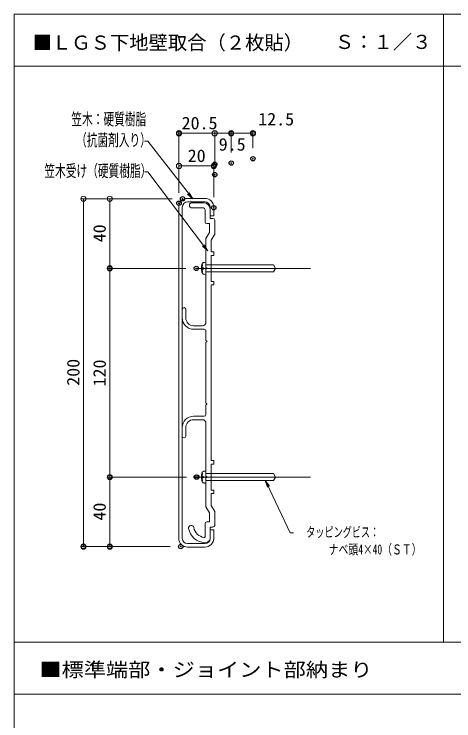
# Model space of a CAD drawing. Units: millimetres, scale not verified. Extents: x -600 to 612, y -415 to 416.
# Drawn here: x -599.9 to -347.3, y 9.2 to 415.5 of the extents above; entities that cross this region are included whole.
import ezdxf
from ezdxf.enums import TextEntityAlignment as Align

# ---------------------------------------------------------------- set-up
doc = ezdxf.new("R2010")
doc.units = ezdxf.units.MM
doc.header["$LTSCALE"] = 5
doc.header["$PDMODE"] = 32
doc.header["$PDSIZE"] = 2.5
doc.linetypes.add('CHAIN1', pattern=[8, 5, -1, 1, -1])
doc.linetypes.add('DASHED2', pattern=[3, 2, -1])
for name, color, linetype, lineweight in [('0-0_zumenwaku', 6, 'Continuous', 9), ('0-3_0', 1, 'Continuous', 9), ('0-6_02壁', 1, 'Continuous', 9), ('0-7_一般寸法', 1, 'Continuous', 9), ('0-9_12アンカー', 4, 'DASHED2', 9), ('0-A_1', 5, 'CHAIN1', 9), ('0-E_04製品断面', 3, 'Continuous', 9), ('0-F_05製品投影', 4, 'Continuous', 9), ('1-0_08文字', 2, 'Continuous', 9)]:
    doc.layers.add(name, color=color, linetype=linetype, lineweight=lineweight)
doc.layers.add('0-1_moji', color=2, linetype='Continuous')
doc.layers.add('0-8_DEFPOINTS', color=7, linetype='Continuous')
doc.styles.add('ＭＳ ゴシック', font='')
doc.styles.add('ＭＳ Ｐゴシック', font='')
doc.styles.get('ＭＳ ゴシック').set_extended_font_data('MS Gothic')
doc.styles.get('ＭＳ Ｐゴシック').set_extended_font_data('MS PGothic')

# ---------------------------------------------------------------- blocks, each defined once
blk = doc.blocks.new('_ORIGIN')
at = {"layer": '0-3_0'}
blk.add_line((0, 0), (-5, 0), dxfattribs=at)
blk.add_circle((0, 0), 2.5, dxfattribs=at)
blk = doc.blocks.new('_OPEN')
at = {"layer": '0-3_0'}
blk.add_line((0, 0), (-5, 0), dxfattribs=at)
blk.add_lwpolyline([(-5, 0.833), (0, 0), (-5, -0.833)], dxfattribs=at)

msp = doc.modelspace()

# ---------------------------------------------------------------- linework, layer by layer
at = {"layer": '0-0_zumenwaku'}
for p, q in [((-353.188, 415.527), (-353.188, 54.447)), ((-599.938, 385.527), (387.062, 385.527)), ((-599.938, 54.447), (387.062, 54.447)), ((-599.938, 24.447), (387.062, 24.447))]:
    msp.add_line(p, q, dxfattribs=at)
msp.add_lwpolyline([(-599.938, -415.473), (600.062, -415.473), (600.062, 415.527), (-599.938, 415.527)], close=True, dxfattribs=at)
at = {"layer": '0-6_02壁'}
for p, q in [((-484.733, 335.224), (-484.733, 348.528)), ((-481.733, 347.028), (-478.233, 347.028)), ((-475.233, 335.89), (-475.233, 348.528)), ((-475.233, 335.89), (-475.233, 348.528)), ((-472.233, 347.028), (-465.733, 347.028)), ((-462.733, 338.374), (-462.733, 348.528))]:
    msp.add_line(p, q, dxfattribs=at)
at = {"layer": '0-7_一般寸法'}
for p, q in [((-505.233, 312.833), (-505.233, 348.528)), ((-487.733, 347.028), (-502.233, 347.028)), ((-484.733, 329.224), (-484.733, 348.528)), ((-505.233, 312.833), (-505.233, 329.735)), ((-485.233, 310.203), (-485.233, 329.735)), ((-502.233, 328.235), (-488.233, 328.235)), ((-509.168, 309.34), (-561.638, 309.34)), ((-509.168, 309.34), (-546.515, 309.34)), ((-560.138, 306.34), (-560.138, 112.34)), ((-545.015, 306.34), (-545.015, 272.34)), ((-501.333, 269.34), (-546.515, 269.34)), ((-501.333, 269.34), (-546.515, 269.34)), ((-545.015, 266.34), (-545.015, 152.34)), ((-500.907, 149.34), (-546.515, 149.34)), ((-501.333, 149.34), (-546.515, 149.34)), ((-545.015, 146.34), (-545.015, 112.34)), ((-510.25, 109.34), (-561.638, 109.34)), ((-510.25, 109.34), (-546.515, 109.34))]:
    msp.add_line(p, q, dxfattribs=at)
at = {"layer": '0-8_DEFPOINTS'}
for p in [(-505.233, 347.028), (-475.233, 347.028), (-462.733, 347.028), (-462.733, 332.374), (-485.233, 328.235), (-484.733, 329.224), (-475.233, 329.89), (-484.733, 323.224), (-503.168, 309.34), (-505.233, 306.833), (-485.233, 304.203), (-545.015, 269.34), (-495.333, 269.34), (-545.015, 149.34), (-495.333, 149.34), (-494.907, 149.34), (-560.138, 109.34), (-545.015, 109.34), (-504.25, 109.34)]:
    msp.add_point(p, dxfattribs=at)
at = {"layer": '0-9_12アンカー'}
for p, q in [((-490.853, 272.744), (-489.733, 272.84)), ((-489.733, 265.84), (-489.733, 272.84)), ((-492.085, 271.442), (-491.714, 271.442)), ((-491.582, 269.7), (-491.179, 269.7)), ((-491.582, 268.982), (-491.179, 268.982)), ((-491.179, 268.982), (-491.179, 269.7)), ((-492.085, 267.24), (-491.714, 267.24)), ((-489.733, 265.842), (-490.853, 265.938)), ((-492.085, 151.44), (-491.714, 151.44)), ((-489.733, 152.838), (-490.853, 152.742)), ((-489.733, 152.84), (-489.733, 145.84)), ((-492.085, 147.238), (-491.714, 147.238)), ((-491.582, 149.698), (-491.179, 149.698)), ((-491.582, 148.98), (-491.179, 148.98)), ((-491.179, 149.698), (-491.179, 148.98)), ((-490.853, 145.936), (-489.733, 145.84))]:
    msp.add_line(p, q, dxfattribs=at)
at = {"layer": '0-9_12アンカー', "linetype": 'Continuous'}
for p, q in [((-489.733, 271.34), (-450.889, 271.34)), ((-450.889, 271.34), (-449.733, 269.34)), ((-450.889, 267.34), (-449.733, 269.34)), ((-489.733, 267.34), (-450.889, 267.34)), ((-489.733, 151.34), (-450.889, 151.34)), ((-450.889, 151.34), (-449.733, 149.34)), ((-489.733, 147.34), (-450.889, 147.34)), ((-450.889, 147.34), (-449.733, 149.34))]:
    msp.add_line(p, q, dxfattribs=at)
at = {"layer": '0-9_12アンカー'}
for centre, radius, start, end in [((-490.739, 271.448), 1.3, 95, 164.11998), ((-483.333, 269.34), 9, 164.11899, 195.88101), ((-491.582, 270.062), 0.36, 175.02002, 270), ((-491.582, 268.62), 0.36, 90, 184.98), ((-483.333, 269.34), 8.64, 165.93297, 175.01101), ((-483.333, 269.34), 8.64, 184.98901, 194.067), ((-490.739, 267.234), 1.3, 195.87999, 265), ((-483.333, 149.34), 9, 164.11899, 195.88101), ((-490.739, 151.446), 1.3, 95, 164.12001), ((-483.333, 149.34), 8.64, 165.933, 175.01099), ((-490.739, 147.232), 1.3, 195.88002, 265), ((-491.582, 150.06), 0.36, 175.02, 270), ((-491.582, 148.618), 0.36, 90, 184.97998), ((-483.333, 149.34), 8.64, 184.98899, 194.06703)]:
    msp.add_arc(centre, radius, start, end, dxfattribs=at)
at = {"layer": '0-A_1', "linetype": 'Continuous'}
for p, q in [((-495.333, 269.34), (-429.733, 269.34)), ((-495.333, 149.34), (-429.733, 149.34))]:
    msp.add_line(p, q, dxfattribs=at)
at = {"layer": '0-E_04製品断面'}
for p, q in [((-500.333, 309.59), (-490.333, 309.59)), ((-500.333, 307.59), (-490.333, 307.59)), ((-505.333, 304.59), (-505.333, 114.09)), ((-503.333, 304.59), (-503.333, 114.09)), ((-487.233, 304.59), (-487.233, 299.59)), ((-485.233, 304.59), (-485.233, 299.59)), ((-487.233, 299.59), (-485.233, 299.59)), ((-487.233, 119.09), (-487.233, 114.09)), ((-487.233, 119.09), (-485.233, 119.09)), ((-485.233, 119.09), (-485.233, 114.09)), ((-500.333, 111.09), (-490.333, 111.09)), ((-500.333, 109.09), (-490.333, 109.09))]:
    msp.add_line(p, q, dxfattribs=at)
for centre, radius, start, end in [((-500.333, 304.59), 5, 90, 180), ((-490.319, 304.504), 5.086, 0.97095, 90.16358), ((-500.333, 304.59), 3, 90, 180), ((-490.407, 304.412), 3.179, 3.20562, 88.67276), ((-500.333, 114.09), 5, 180, 270), ((-500.333, 114.09), 3, 180, 270), ((-490.406, 114.265), 5.175, 270.80202, 358.06345), ((-490.407, 114.268), 3.179, 271.32724, 356.79438)]:
    msp.add_arc(centre, radius, start, end, dxfattribs=at)
at = {"layer": '0-F_05製品投影'}
for p, q in [((-497.733, 307.09), (-491.233, 307.09)), ((-497.733, 304.09), (-491.233, 304.09)), ((-490.233, 296.09), (-490.233, 303.09)), ((-487.233, 298.09), (-487.233, 303.09)), ((-487.233, 298.09), (-485.733, 298.09)), ((-484.733, 289.09), (-484.733, 297.09)), ((-489.233, 295.09), (-487.733, 295.09)), ((-487.733, 289.894), (-487.733, 295.09)), ((-487.733, 289.894), (-489.733, 286.43)), ((-484.733, 289.09), (-486.733, 285.626)), ((-489.733, 269.802), (-489.733, 286.43)), ((-486.733, 278.84), (-486.733, 285.626)), ((-486.733, 278.84), (-485.233, 278.84)), ((-486.733, 276.84), (-485.233, 276.84)), ((-486.733, 261.84), (-486.733, 276.84)), ((-485.233, 276.84), (-485.233, 278.84)), ((-489.383, 269.6), (-489.733, 269.802)), ((-489.383, 269.08), (-489.733, 268.878)), ((-489.733, 238.34), (-489.733, 268.878)), ((-486.733, 261.84), (-485.233, 261.84)), ((-485.233, 259.84), (-485.233, 261.84)), ((-486.733, 158.84), (-486.733, 259.84)), ((-486.733, 259.84), (-485.233, 259.84)), ((-503.333, 240.84), (-503.333, 245.84)), ((-501.333, 240.84), (-501.333, 245.84)), ((-496.833, 236.34), (-491.733, 236.34)), ((-496.833, 234.34), (-490.733, 234.34)), ((-489.733, 227.802), (-489.733, 233.34)), ((-489.383, 227.6), (-489.733, 227.802)), ((-489.383, 227.08), (-489.733, 226.878)), ((-489.733, 191.802), (-489.733, 226.878)), ((-489.383, 191.6), (-489.733, 191.802)), ((-489.383, 191.08), (-489.733, 190.878)), ((-489.733, 185.34), (-489.733, 190.878)), ((-496.833, 184.34), (-490.733, 184.34)), ((-496.833, 182.34), (-491.733, 182.34)), ((-489.733, 149.802), (-489.733, 180.34)), ((-503.333, 177.84), (-503.333, 172.84)), ((-501.333, 177.84), (-501.333, 172.84)), ((-486.733, 158.84), (-485.233, 158.84)), ((-485.233, 158.84), (-485.233, 156.84)), ((-486.733, 156.84), (-486.733, 141.84)), ((-486.733, 156.84), (-485.233, 156.84)), ((-489.383, 149.6), (-489.733, 149.802)), ((-489.383, 149.08), (-489.733, 148.878)), ((-489.733, 132.25), (-489.733, 148.878)), ((-486.733, 141.84), (-485.233, 141.84)), ((-486.733, 139.84), (-486.733, 133.054)), ((-486.733, 139.84), (-485.233, 139.84)), ((-485.233, 141.84), (-485.233, 139.84)), ((-487.733, 128.786), (-489.733, 132.25)), ((-484.733, 129.59), (-486.733, 133.054)), ((-487.733, 128.786), (-487.733, 123.59)), ((-484.733, 129.59), (-484.733, 121.59)), ((-490.233, 122.59), (-490.233, 115.138)), ((-489.233, 123.59), (-487.733, 123.59)), ((-487.233, 120.59), (-485.733, 120.59)), ((-487.233, 120.59), (-487.233, 114.59))]:
    msp.add_line(p, q, dxfattribs=at)
for centre, radius, start, end in [((-497.733, 305.59), 1.5, 90, 270), ((-491.233, 303.09), 4, 0, 90), ((-491.233, 303.09), 1, 0, 90), ((-485.733, 297.09), 1, 0, 90), ((-489.233, 296.09), 1, 180, 270), ((-489.533, 269.34), 0.3, 300, 60), ((-502.333, 245.84), 1, 0, 180), ((-496.833, 240.84), 6.5, 180, 270), ((-496.833, 240.84), 4.5, 180, 270), ((-491.733, 238.34), 2, 270, 0), ((-490.733, 233.34), 1, 0, 90), ((-489.533, 227.34), 0.3, 300, 60), ((-489.533, 191.34), 0.3, 300, 60), ((-496.833, 177.84), 6.5, 90, 180), ((-490.733, 185.34), 1, 270, 0), ((-496.833, 177.84), 4.5, 90, 180), ((-491.733, 180.34), 2, 0, 90), ((-502.333, 172.84), 1, 180, 0), ((-489.533, 149.34), 0.3, 300, 60), ((-489.233, 122.59), 1, 90, 180), ((-498.233, 120.09), 1.5, 10.09785, 190.09785), ((-489.865, 121.58), 10, 190.09785, 266.98376), ((-489.865, 121.58), 7, 190.09785, 262.32292), ((-485.733, 121.59), 1, 270, 0), ((-490.733, 115.138), 0.5, 262.32292, 0), ((-490.233, 114.59), 3, 266.98376, 0)]:
    msp.add_arc(centre, radius, start, end, dxfattribs=at)
at = {"layer": '1-0_08文字', "color": 1}
for points in [[(-525.081, 342.537), (-523.081, 342.537), (-498.524, 310.872)], [(-525.114, 324.813), (-523.114, 324.813), (-489.944, 280.896)], [(-439.459, 117.245), (-441.459, 117.245), (-454.808, 145.581)]]:
    msp.add_lwpolyline(points, dxfattribs=at)

# ---------------------------------------------------------------- block references
at = {"layer": '0-6_02壁', "xscale": 0.6, "yscale": 0.6, "rotation": 180}
for p in [(-484.733, 347.028), (-475.233, 347.028)]:
    msp.add_blockref('_ORIGIN', p, dxfattribs=at)
at = {"layer": '0-6_02壁', "xscale": 0.6, "yscale": 0.6}
for p in [(-475.233, 347.028), (-462.733, 347.028)]:
    msp.add_blockref('_ORIGIN', p, dxfattribs=at)
at = {"layer": '0-7_一般寸法', "xscale": 0.6, "yscale": 0.6}
for p, rotation in [((-505.233, 347.028), 180), ((-505.233, 328.235), 180), ((-560.138, 309.34), 90), ((-545.015, 309.34), 90), ((-545.015, 269.34), 270), ((-545.015, 269.34), 90), ((-545.015, 149.34), 270), ((-545.015, 149.34), 90), ((-560.138, 109.34), 270), ((-545.015, 109.34), 270)]:
    msp.add_blockref('_ORIGIN', p, dxfattribs=dict(at, rotation=rotation))
for p in [(-484.733, 347.028), (-485.233, 328.235)]:
    msp.add_blockref('_ORIGIN', p, dxfattribs=at)
at = {"layer": '1-0_08文字', "xscale": 0.8, "yscale": 0.8}
for p, rotation in [((-497.239, 309.34), 309.98675), ((-488.694, 279.335), 308.68845), ((-455.76, 147.34), 118.44274)]:
    msp.add_blockref('_OPEN', p, dxfattribs=dict(at, rotation=rotation))

# ---------------------------------------------------------------- texts
at = {"layer": '0-1_moji', "style": 'ＭＳ Ｐゴシック'}
for s, p in [('■ＬＧＳ下地壁取合（２枚貼）', (-589.329, 392.653)), ('Ｓ：１／３', (-415.676, 393.057))]:
    msp.add_text(s, height=8.138, dxfattribs=at).set_placement(p, align=Align.BOTTOM_LEFT)
at = {"layer": '0-1_moji', "style": 'ＭＳ Ｐゴシック', "width": 1.15}
msp.add_text('■標準端部・ジョイント部納まり', height=8.134, dxfattribs=at).set_placement((-585.466, 32.094), align=Align.BOTTOM_LEFT)
at = {"layer": '0-6_02壁', "color": 2, "style": 'ＭＳ ゴシック', "width": 1.05}
for s, p in [('12.5', (-459.717, 349.39)), ('9.5', (-482.412, 334.878))]:
    msp.add_text(s, height=7.221, dxfattribs=at).set_placement(p, align=Align.BOTTOM_LEFT)
at = {"layer": '0-7_一般寸法', "color": 2, "style": 'ＭＳ ゴシック', "width": 1.05}
for s, p in [('20.5', (-503.733, 347.14)), ('20', (-500.233, 328.347))]:
    msp.add_text(s, height=7.221, dxfattribs=at).set_placement(p, align=Align.BOTTOM_LEFT)
for s, p in [('40', (-545.127, 284.34)), ('200', (-560.25, 201.84)), ('120', (-545.127, 201.465)), ('40', (-545.127, 124.34))]:
    msp.add_text(s, height=7.221, rotation=90, dxfattribs=at).set_placement(p, align=Align.BOTTOM_LEFT)
at = {"layer": '1-0_08文字', "style": 'ＭＳ ゴシック'}
for s, height, width, p in [('笠木：硬質樹脂', 6.928, 0.65, (-567.073, 349.604)), ('（抗菌剤入り）', 6.928, 0.65, (-564.385, 337.604)), ('笠木受け（硬質樹脂）', 6.928, 0.65, (-582.562, 319.881)), ('タッピングビス：', 5.755, 0.65, (-432.139, 113.132)), ('ナベ頭4×40（ＳＴ）', 5.773, 0.7, (-419.239, 103.132))]:
    msp.add_text(s, height=height, dxfattribs=dict(at, width=width)).set_placement(p, align=Align.BOTTOM_LEFT)

doc.saveas('drawing.dxf')
